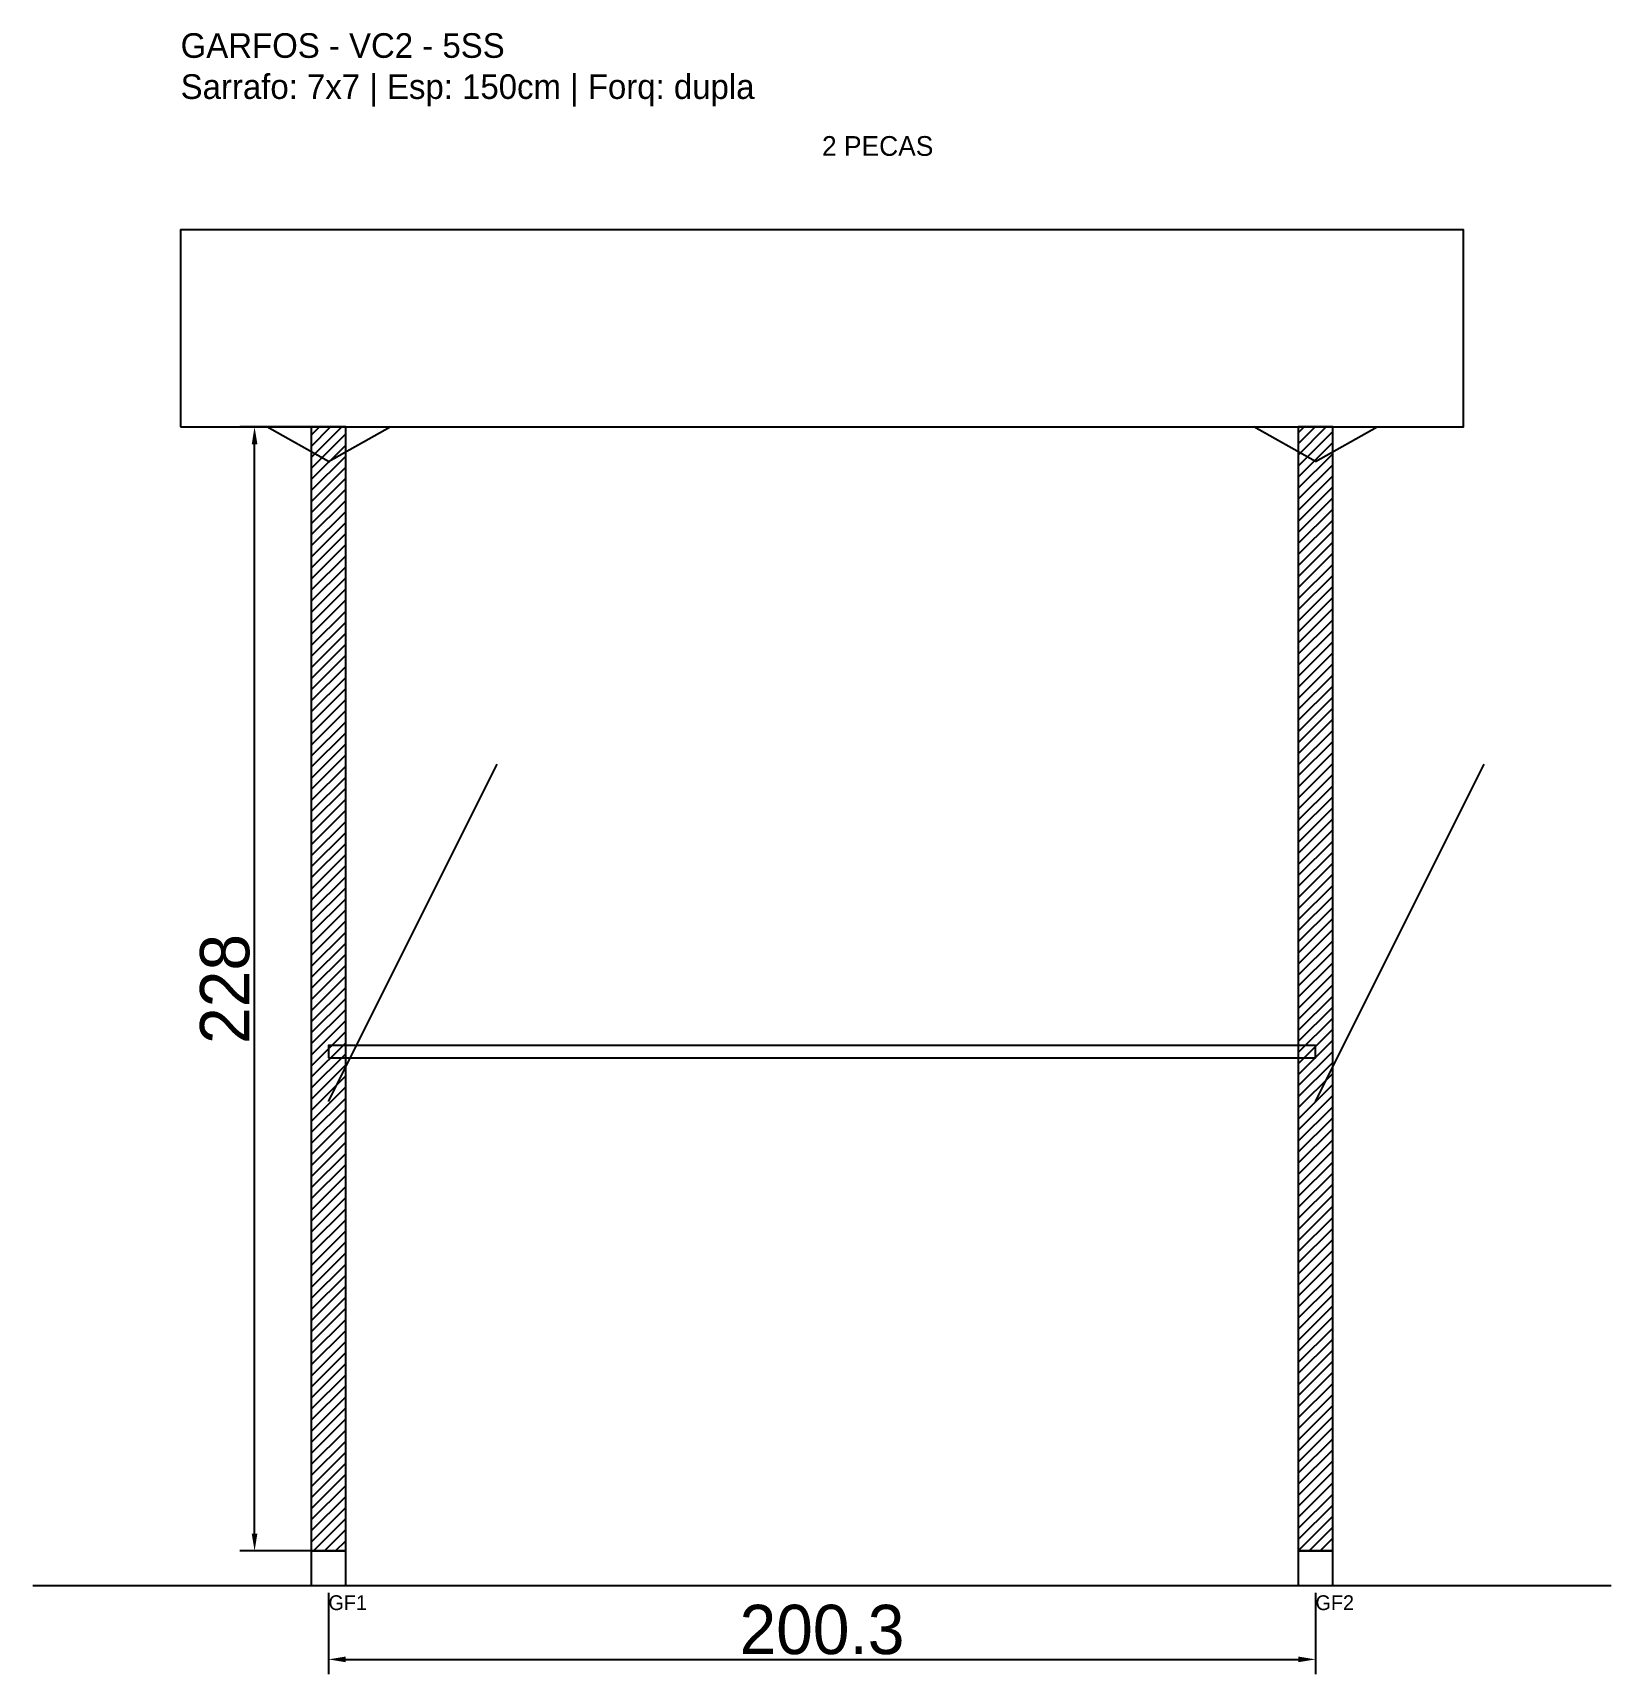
# Model space of a CAD drawing. Header units: metres. Extents: x -30 to 290, y -25 to 308.
import ezdxf

# ---------------------------------------------------------------- set-up
doc = ezdxf.new("R2010")
doc.units = ezdxf.units.M
for name, color, linetype in [('BARRA_ANCORAGEM', 1, 'Continuous'), ('COTA', 241, 'Continuous'), ('GARFOS OK', 3, 'Continuous'), ('NOME DA VIGA', 6, 'Continuous'), ('SARR_7x7', 40, 'Continuous'), ('TIRAS REESCORAMENTO', 252, 'Continuous'), ('VIGAS', 3, 'Continuous')]:
    doc.layers.add(name, color=color, linetype=linetype)
doc.dimstyles.new('EZ DXF', dxfattribs={"dimtxt": 10, "dimasz": 3.5, "dimexe": 3, "dimexo": 1.5, "dimgap": 1, "dimtad": 1, "dimdec": 1, "dimdsep": 46, "dimcen": 2.5, "dimazin": 3, "dimtfac": 1, "dimtmove": 0, "dimatfit": 3})

msp = doc.modelspace()

# ---------------------------------------------------------------- hatches: boundary and pattern name
at = {"layer": 'COTA'}
h = msp.add_hatch(dxfattribs=at)
h.set_pattern_fill('ANSI31', scale=0.5)
h.paths.add_polyline_path([(26.5, 0), (33.5, 0), (33.5, 228), (26.5, 228)])
h = msp.add_hatch(dxfattribs=at)
h.set_pattern_fill('ANSI31', scale=0.5)
h.paths.add_polyline_path([(226.8, 0), (233.8, 0), (233.8, 228), (226.8, 228)])

# ---------------------------------------------------------------- linework, layer by layer
at = {"layer": 'BARRA_ANCORAGEM'}
for p, q in [((30, 91.2), (64.2, 159.6)), ((230.3, 91.2), (264.5, 159.6))]:
    msp.add_line(p, q, dxfattribs=at)
at = {"layer": 'GARFOS OK'}
for p, q in [((30, 221), (17.5, 228)), ((17.5, 228), (42.5, 228)), ((30, 221), (42.5, 228)), ((230.3, 221), (217.8, 228)), ((217.8, 228), (242.8, 228)), ((230.3, 221), (242.8, 228))]:
    msp.add_line(p, q, dxfattribs=at)
at = {"layer": 'GARFOS OK', "linetype": 'CONTINUOUS'}
msp.add_line((-30, -7), (290.3, -7), dxfattribs=at)
at = {"layer": 'GARFOS OK'}
for points in [[(26.5, 0), (33.5, 0), (33.5, 228), (26.5, 228), (26.5, 0)], [(226.8, 0), (233.8, 0), (233.8, 228), (226.8, 228), (226.8, 0)]]:
    msp.add_lwpolyline(points, dxfattribs=at)
at = {"layer": 'SARR_7x7'}
for points in [[(26.5, -7), (33.5, -7), (33.5, 0), (26.5, 0), (26.5, -7)], [(226.8, -7), (233.8, -7), (233.8, 0), (226.8, 0), (226.8, -7)]]:
    msp.add_lwpolyline(points, dxfattribs=at)
at = {"layer": 'TIRAS REESCORAMENTO'}
msp.add_lwpolyline([(30, 100), (230.3, 100), (230.3, 102.5), (30, 102.5), (30, 100)], dxfattribs=at)
at = {"layer": 'VIGAS'}
msp.add_lwpolyline([(0, 228), (260.3, 228), (260.3, 268), (0, 268), (0, 228)], dxfattribs=at)

# ---------------------------------------------------------------- texts
at = {"layer": 'NOME DA VIGA'}
for s, height, p in [('2 PECAS', 4, (130.15, 283)), ('GF1', 3, (30, -12)), ('GF2', 3, (230.3, -12))]:
    msp.add_text(s, height=height, dxfattribs=at).set_placement(p)
at = {"layer": 'NOME DA VIGA', "insert": (0, 293), "char_height": 5, "attachment_point": 7}
msp.add_mtext('GARFOS - VC2 - 5SS\\PSarrafo: 7x7 | Esp: 150cm | Forq: dupla', dxfattribs=at)

# ---------------------------------------------------------------- dimensions: what is measured, and where the dimension line sits
at = {"layer": 'COTA'}
msp.add_linear_dim(base=(15, 0), p1=(30, 0), p2=(30, 228), angle=90, dimstyle='EZ DXF', dxfattribs=at).render()
msp.add_linear_dim(base=(30, -22), p1=(30, -7), p2=(230.3, -7), dimstyle='EZ DXF', dxfattribs=at).render()

doc.saveas('drawing.dxf')
